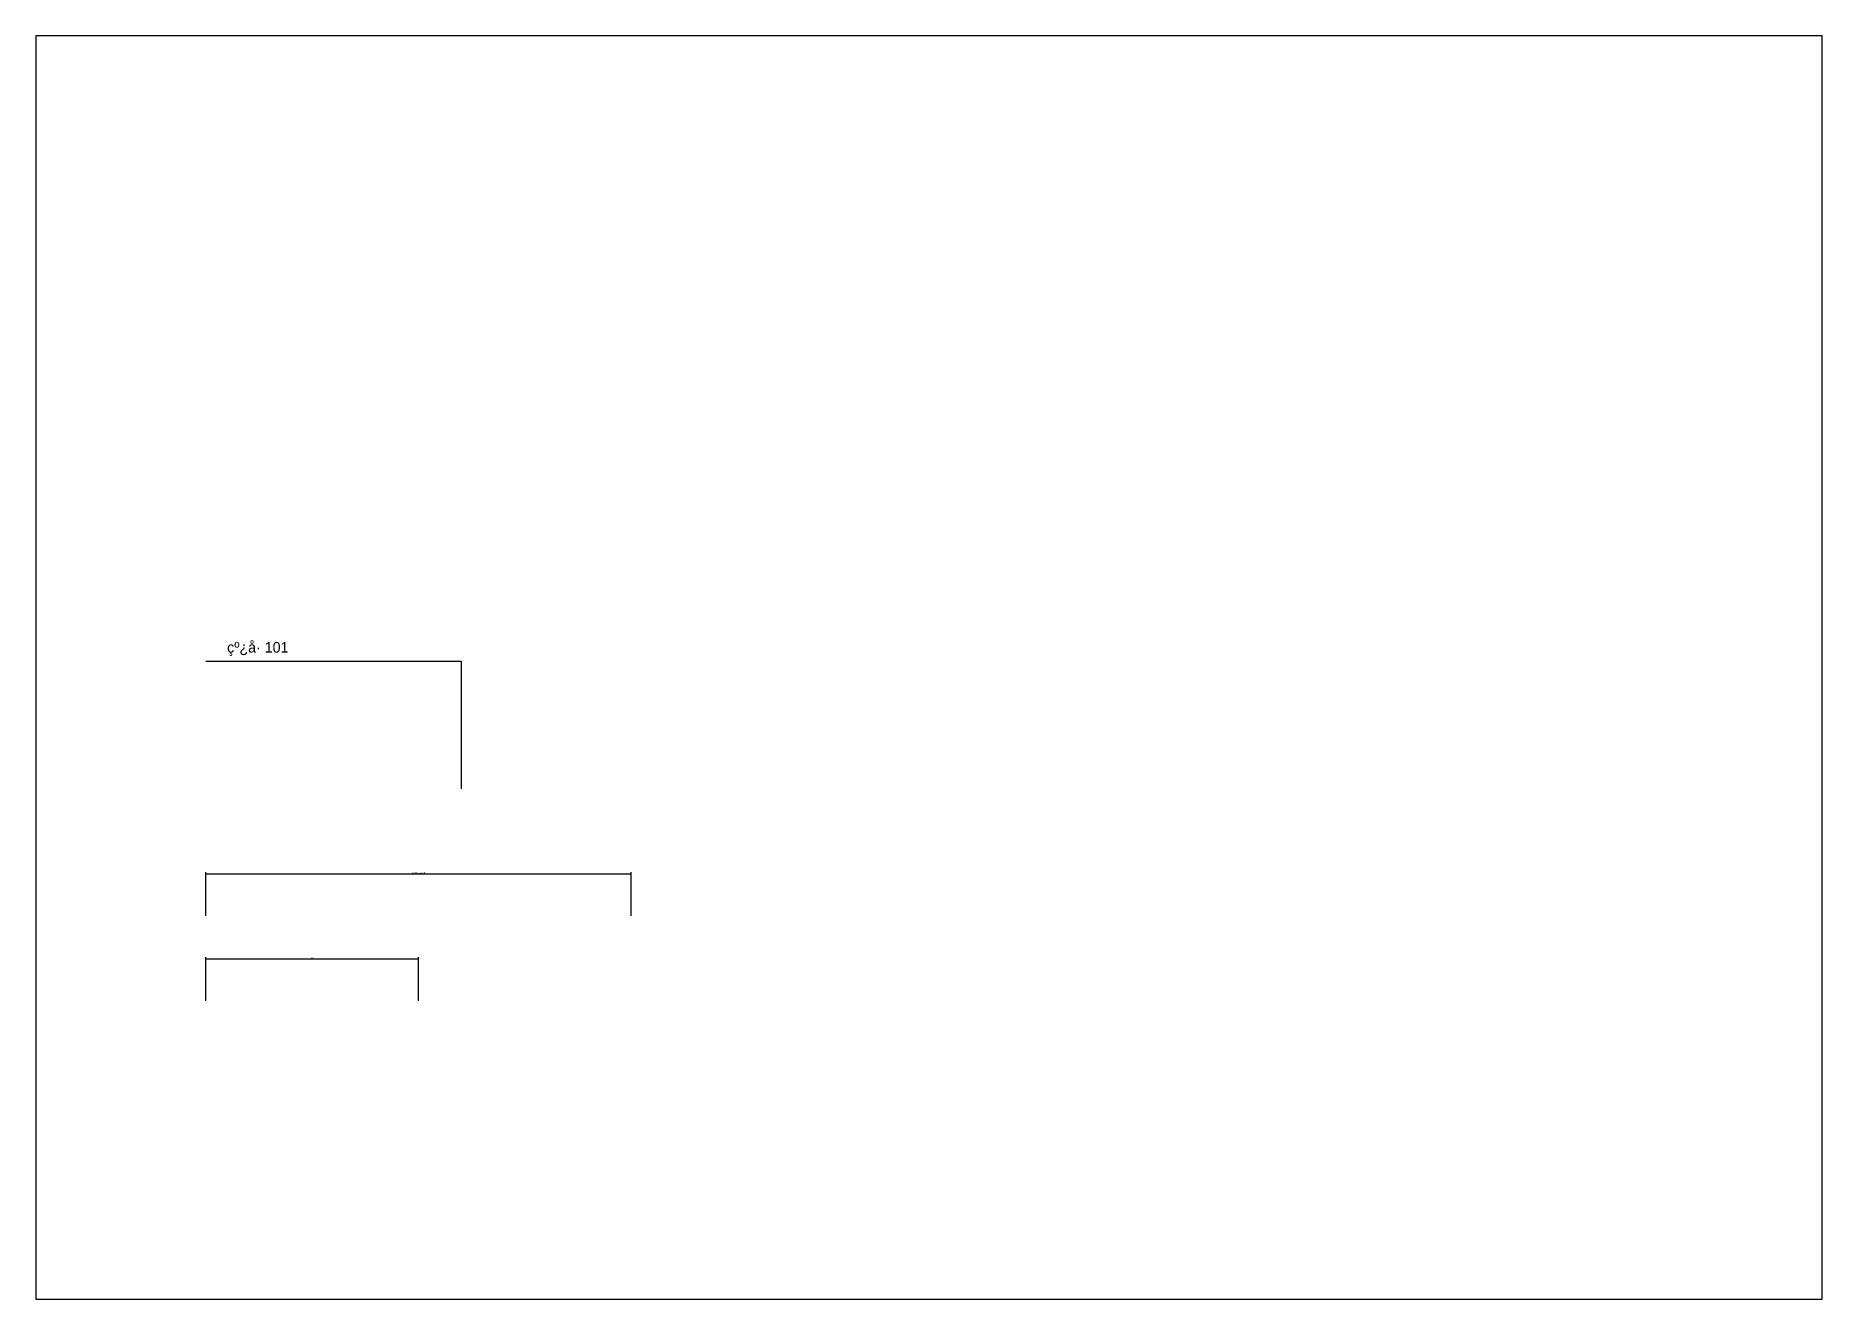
# Model space of a CAD drawing. Header units: metres. Extents: x 0 to 420, y 0 to 297.
import ezdxf

# ---------------------------------------------------------------- set-up
doc = ezdxf.new("R2010")
doc.units = ezdxf.units.M
doc.styles.add('OpenSansCondensed-Light', font='OpenSansCondensed-Light.ttf')
doc.dimstyles.new('EZDXF', dxfattribs={"dimtxt": 0.25, "dimasz": 0.175, "dimexe": 0.375, "dimexo": 0.125, "dimgap": 0.1, "dimtad": 1, "dimlfac": 100, "dimzin": 12, "dimdsep": 46, "dimtxsty": 'OpenSansCondensed-Light', "dimblk": 'ARCHTICK', "dimcen": 2.5, "dimazin": 3, "dimtfac": 0.5, "dimtmove": 2, "dimatfit": 3})

# ---------------------------------------------------------------- blocks, each defined once
blk = doc.blocks.new('_ARCHTICK')
at = {"color": 0, "linetype": 'ByBlock', "const_width": 0.15}
blk.add_lwpolyline([(-0.5, -0.5), (0.5, 0.5)], dxfattribs=at)

msp = doc.modelspace()

# ---------------------------------------------------------------- linework, layer by layer
at = {"layer": ''}
msp.add_lwpolyline([(40, 150), (100, 150), (100, 120)], dxfattribs=at)
msp.add_lwpolyline([(0, 0), (420, 0), (420, 297), (0, 297)], close=True)

# ---------------------------------------------------------------- texts
msp.add_text('çº¿å· 101', height=2.5, dxfattribs=at).set_placement((45, 152))

# ---------------------------------------------------------------- dimensions: what is measured, and where the dimension line sits
msp.add_linear_dim(base=(40, 100), p1=(40, 90), p2=(140, 90), text='Cut length <> mm', dimstyle='EZDXF').render()
msp.add_linear_dim(base=(40, 80), p1=(40, 70), p2=(90, 70), dimstyle='EZDXF').render()

doc.saveas('drawing.dxf')
